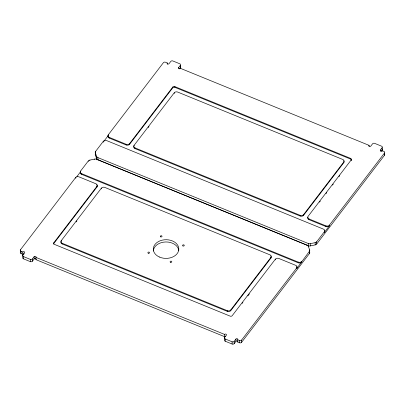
<?xml version="1.0" encoding="UTF-8"?>
<svg xmlns="http://www.w3.org/2000/svg" width="405" height="405" viewBox="0 0 405 405"><rect width="100%" height="100%" fill="white"/><g stroke="black" fill="none" stroke-linecap="round" stroke-linejoin="round"><path stroke-width="0.61" d="M20.452 251.47L20.442 249.784L75.583 177.618A2.551 1.868 -0.3 0 1 79.056 176.889L95.965 183.794A2.551 1.868 -0.3 0 1 96.942 186.335L96.942 187.029L53.784 243.526A1.529 1.119 -0.3 0 0 53.587 244.038M80.575 171.517L80.575 171.082L88.29 160.982A2.551 1.868 -0.3 0 1 89.824 160.096L94.735 159.074A2.551 1.868 -0.3 0 1 96.674 159.236L307.071 245.147A2.551 1.868 -0.3 0 1 308.276 246.27L309.658 249.86L309.673 252.112A2.551 1.868 -0.3 0 1 309.44 253.53L241.598 342.331A1.529 1.119 -0.3 0 1 239.512 342.767L237.735 342.038A1.023 0.749 -0.3 0 0 237.34 341.025A1.023 0.749 -0.3 0 0 235.953 341.314L234.206 343.597A1.529 1.119 -0.3 0 1 232.126 344.032L225.226 341.218A1.529 1.119 -0.3 0 1 224.638 339.694L224.628 337.441L226.375 335.158A1.023 0.749 -0.3 0 0 225.985 334.14A1.023 0.749 -0.3 0 0 224.598 334.429L35.939 257.398A1.023 0.749 -0.3 0 0 35.544 256.38A1.023 0.749 -0.3 0 0 34.157 256.669L32.41 258.952L32.42 261.205A1.529 1.119 -0.3 0 1 30.34 261.64L23.444 258.82A1.529 1.119 -0.3 0 1 22.857 257.296L22.842 255.049L24.589 252.76A1.023 0.749 -0.3 0 0 24.199 251.748A1.023 0.749 -0.3 0 0 22.812 252.037L21.03 251.308A1.529 1.119 -0.3 0 1 20.442 249.784M384.578 154.148A1.529 1.119 -0.3 0 1 384.558 155.216L316.71 244.018A2.551 1.868 -0.3 0 1 315.176 244.903L310.265 245.926A2.551 1.868 -0.3 0 1 308.326 245.764L97.929 159.853A2.551 1.868 -0.3 0 1 96.724 158.73L95.342 155.14L95.327 152.887A2.551 1.868 -0.3 0 1 95.56 151.47L103.275 141.37A2.551 1.868 -0.3 0 1 106.748 140.641L323.438 229.124A2.551 1.868 -0.3 0 1 324.415 231.665L324.42 232.359L329.412 225.828L329.407 225.134L384.542 152.969A1.529 1.119 -0.3 0 0 383.955 151.44L382.178 150.716A1.023 0.749 -0.3 0 1 380.786 151.004A1.023 0.749 -0.3 0 1 380.396 149.987L382.143 147.703A1.529 1.119 -0.3 0 0 381.556 146.18L374.66 143.36A1.529 1.119 -0.3 0 0 372.58 143.795L370.833 146.083A1.023 0.749 -0.3 0 1 369.441 146.372A1.023 0.749 -0.3 0 1 369.051 145.355L180.392 68.318A1.023 0.749 -0.3 0 1 179.005 68.612A1.023 0.749 -0.3 0 1 178.615 67.594L180.362 65.306A1.529 1.119 -0.3 0 0 179.774 63.782L172.874 60.968A1.529 1.119 -0.3 0 0 170.794 61.403L169.047 63.686A1.023 0.749 -0.3 0 1 167.66 63.975A1.023 0.749 -0.3 0 1 167.265 62.962L165.488 62.233A1.529 1.119 -0.3 0 0 163.402 62.669L108.267 134.835L108.272 135.533A2.551 1.868 -0.3 0 0 109.249 138.075L126.152 144.975A2.551 1.868 -0.3 0 0 129.625 144.251L172.788 87.758L172.783 87.065A1.529 1.119 -0.3 0 1 174.869 86.629L350.624 158.395A1.529 1.119 -0.3 0 1 351.211 159.919L351.216 160.613A1.529 1.119 -0.3 0 0 351.327 160.426M76.834 176.676L80.418 171.983M103.356 141.963L103.513 141.755A2.551 1.868 -0.3 0 0 103.402 141.917M103.67 141.553L103.903 141.244M103.984 141.143L108.272 135.533M32.42 261.205L34.167 258.916L34.157 256.669M179.324 68.931L180.372 67.559L180.362 65.306M53.784 243.526L53.779 242.833L96.942 186.335M129.625 144.251L129.625 143.557L172.783 87.065M61.221 240.727L101.392 188.153A2.551 1.868 -0.3 0 1 104.86 187.429L269.938 254.836A2.551 1.868 -0.3 0 1 270.915 257.377L270.92 258.071L230.749 310.645A2.551 1.868 -0.3 0 1 227.281 311.369L62.203 243.962A2.551 1.868 -0.3 0 1 61.226 241.426L61.221 240.727A2.551 1.868 -0.3 0 0 62.198 243.268L62.203 243.962M134.075 146.068L134.075 145.375L174.241 92.801A2.551 1.868 -0.3 0 1 177.714 92.077L342.792 159.479A2.551 1.868 -0.3 0 1 343.769 162.02L343.769 162.719L303.603 215.293A2.551 1.868 -0.3 0 1 300.13 216.017L135.052 148.61A2.551 1.868 -0.3 0 1 133.817 146.554M76.145 221.894L76.909 220.892M148.23 127.545L148.994 126.542M230.749 310.645L230.749 309.952L270.915 257.377M303.603 215.293L303.598 214.599L343.769 162.02M309.658 249.86A2.551 1.868 -0.3 0 1 309.43 251.282L296.728 268.606L296.723 267.913A2.551 1.868 -0.3 0 0 295.746 265.371L278.837 258.471A2.551 1.868 -0.3 0 0 275.365 259.195L232.202 315.687A1.529 1.119 -0.3 0 1 230.121 316.123L54.366 244.357A1.529 1.119 -0.3 0 1 53.779 242.833M351.211 159.919L308.048 216.417A2.551 1.868 -0.3 0 0 309.025 218.953L309.03 219.652L325.939 226.552A2.551 1.868 -0.3 0 0 329.412 225.828M242.139 303.38L242.899 302.383M247.865 295.883L249.394 293.883M319.51 202.11L320.274 201.113M326.005 193.61L326.769 192.613M332.5 185.11L333.259 184.113M338.99 176.615L339.755 175.613M234.206 343.597L234.196 341.349L235.943 339.061A1.023 0.749 -0.3 0 1 237.33 338.772A1.023 0.749 -0.3 0 1 237.72 339.79L237.735 342.038M381.11 151.323L382.158 149.951L382.143 147.703M241.598 342.331L241.582 340.084L296.723 267.913M95.327 152.887L96.709 156.482A2.551 1.868 -0.3 0 0 97.919 157.601L308.316 243.516A2.551 1.868 -0.3 0 0 310.255 243.678L315.166 242.656A2.551 1.868 -0.3 0 0 316.7 241.765L324.415 231.665M172.788 87.758A1.529 1.119 -0.3 0 1 174.874 87.323L350.629 159.089A1.529 1.119 -0.3 0 1 351.353 159.762M108.267 134.835A2.551 1.868 -0.3 0 0 109.244 137.376L126.152 144.281A2.551 1.868 -0.3 0 0 129.625 143.557M134.075 145.375A2.551 1.868 -0.3 0 0 135.052 147.916L300.125 215.323A2.551 1.868 -0.3 0 0 303.598 214.599M309.025 218.953L325.934 225.858A2.551 1.868 -0.3 0 0 329.407 225.134M80.575 171.082A2.551 1.868 -0.3 0 0 81.552 173.623L298.242 262.106A2.551 1.868 -0.3 0 0 301.71 261.382M80.387 172.09A2.551 1.868 -0.3 0 0 81.552 174.322L298.242 262.799A2.551 1.868 -0.3 0 0 301.715 262.075M62.198 243.268L227.276 310.675A2.551 1.868 -0.3 0 0 230.749 309.952M237.72 339.79L239.502 340.519A1.529 1.119 -0.3 0 0 241.582 340.084M20.458 252.031A1.529 1.119 -0.3 0 0 21.045 253.56L22.822 254.284A1.023 0.749 -0.3 0 1 24.128 253.965M34.167 258.916A1.023 0.749 -0.3 0 1 35.559 258.628A1.023 0.749 -0.3 0 1 35.949 259.645L224.608 336.682A1.023 0.749 -0.3 0 1 225.828 336.332M22.842 255.049A1.529 1.119 -0.3 0 0 23.429 256.573L30.329 259.387A1.529 1.119 -0.3 0 0 32.41 258.952M224.628 337.441A1.529 1.119 -0.3 0 0 225.215 338.97L232.111 341.785A1.529 1.119 -0.3 0 0 234.196 341.349M384.542 152.969L384.558 155.216M382.178 150.716L382.178 151.136M380.396 149.987L380.401 151.116M369.051 145.355L369.056 146.342M350.624 158.395L350.629 159.089M325.934 225.858L325.939 226.552M316.7 241.765L316.71 244.018M315.166 242.656L315.176 244.903M310.255 243.678L310.265 245.926M309.43 251.282L309.44 253.53M308.316 243.516L308.326 245.764M308.276 246.27L308.281 246.832M307.071 245.147L307.071 245.572M300.125 215.323L300.13 216.017M298.242 262.106L298.242 262.799M275.365 259.195L275.37 259.889M239.502 340.519L239.512 342.767M235.943 339.061L235.953 341.314M232.111 341.785L232.126 344.032M227.276 310.675L227.281 311.369M225.215 338.97L225.226 341.218M224.598 334.429L224.608 336.682M180.392 68.318L180.397 68.744M178.615 67.594L178.615 68.288M174.869 86.629L174.874 87.323M174.241 92.801L174.246 93.494M167.265 62.962L167.275 64.228M135.052 147.916L135.052 148.61M126.152 144.281L126.152 144.975M109.244 137.376L109.249 138.075M103.275 141.37L103.28 141.932M101.392 188.153L101.392 188.846M97.919 157.601L97.929 159.853M96.709 156.482L96.724 158.73M96.674 159.236L96.674 159.798M95.56 151.47L95.565 152.032M95.565 152.872L95.57 153.156M94.735 159.074L94.735 159.494M89.824 160.096L89.824 160.517M88.29 160.982L88.29 161.408M81.552 173.623L81.552 174.322M75.583 177.618L75.583 178.048M35.939 257.398L35.949 259.645M30.329 259.387L30.34 261.64M23.429 256.573L23.444 258.82M22.812 252.037L22.822 254.284M21.03 251.308L21.045 253.56M296.632 266.667A2.551 1.868 -0.3 0 1 296.728 268.606M271.147 256.648A2.551 1.868 -0.3 0 1 270.92 258.071M270.672 255.98A2.551 1.868 -0.3 0 1 270.824 256.127M275.491 259.747A2.551 1.868 -0.3 0 1 275.633 259.605M96.532 184.802A2.551 1.868 -0.3 0 1 96.942 187.029M75.851 178.028A2.551 1.868 -0.3 0 1 76.013 177.896M153.333 251.014A12.752 9.34 -0.3 0 1 165.863 241.962A12.752 9.34 -0.3 0 1 178.802 250.634M95.342 155.14A2.551 1.868 -0.3 0 1 95.464 153.88M180.124 66.223A1.529 1.119 -0.3 0 1 180.372 67.559M344.058 161.484A2.551 1.868 -0.3 0 1 343.769 162.719M343.678 160.775A2.551 1.868 -0.3 0 1 343.81 160.937M309.03 219.652A2.551 1.868 -0.3 0 1 308.053 217.11M324.567 230.759A2.551 1.868 -0.3 0 1 324.42 232.359M382.097 148.787A1.529 1.119 -0.3 0 1 382.158 149.951M159.322 256.998A12.752 9.34 -0.3 0 0 178.813 249.338A12.752 9.34 -0.3 0 0 160.071 240.823A12.752 9.34 -0.3 0 0 159.322 256.998M182.984 245.956A0.84 0.618 -0.3 0 0 184.27 245.45A0.84 0.618 -0.3 0 0 183.035 244.888A0.84 0.618 -0.3 0 0 182.984 245.956M160.734 236.869A0.84 0.618 -0.3 0 0 162.025 236.363A0.84 0.618 -0.3 0 0 160.785 235.801A0.84 0.618 -0.3 0 0 160.734 236.869M148.26 253.196A0.84 0.618 -0.3 0 0 149.546 252.695A0.84 0.618 -0.3 0 0 148.311 252.133A0.84 0.618 -0.3 0 0 148.26 253.196M170.51 262.283A0.84 0.618 -0.3 0 0 171.796 261.777A0.84 0.618 -0.3 0 0 170.561 261.215A0.84 0.618 -0.3 0 0 170.51 262.283"/></g></svg>
